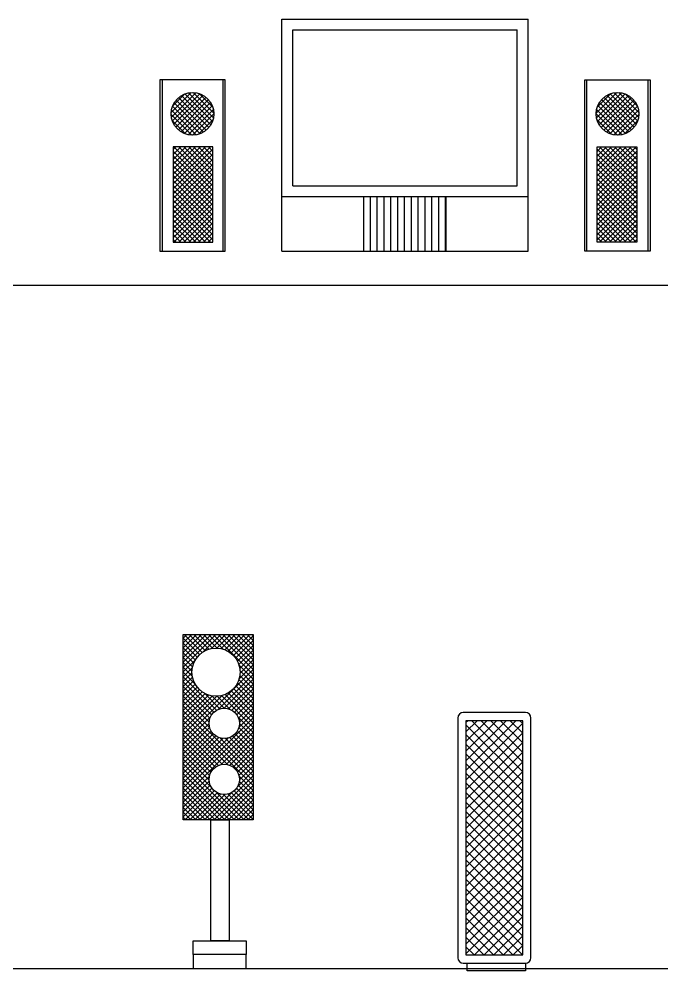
# Model space of a CAD drawing. Header units: inches. Extents: x 11.6 to 54.1, y 10.7 to 35.5.
# Drawn here: x 41.274 to 43.625, y 28.908 to 32.392 of the extents above; entities that cross this region are included whole.
import ezdxf

# ---------------------------------------------------------------- set-up
doc = ezdxf.new("R2010")
doc.units = ezdxf.units.IN
doc.header["$MEASUREMENT"] = 0
for name, color, linetype in [('02', 2, 'Continuous'), ('1', 1, 'Continuous'), ('4', 4, 'Continuous'), ('8', 8, 'Continuous')]:
    doc.layers.add(name, color=color, linetype=linetype)
pattern_1 = [(45, (59.684261, -1.719973), (-0.0088388348, 0.0088388348), []), (135, (59.684261, -1.719973), (-0.0088388348, -0.0088388348), [])]

msp = doc.modelspace()

# ---------------------------------------------------------------- hatches: boundary and pattern name
at = {"layer": '1'}
h = msp.add_hatch(dxfattribs=at)
h.set_pattern_fill('ANSI37', color=256, scale=0.004, style=0)
h.set_pattern_definition([(135, (41.808193, 30.807273), (0.00898026, 0.00898026), []), (45, (41.808193, 30.807273), (0.00898026, -0.00898026), [])])
edge = h.paths.add_edge_path()
edge.add_arc((41.9083, 32.0456), 0.0781, 0, 360)
h.paths.add_polyline_path([(41.9826, 31.9245), (41.8379, 31.9245), (41.8379, 31.5758), (41.9826, 31.5758)])
h = msp.add_hatch(dxfattribs=at)
h.set_pattern_fill('ANSI37', color=256, scale=0.004, style=0)
h.set_pattern_definition([(45, (43.562839, 30.807273), (-0.00898026, 0.00898026), []), (135, (43.562839, 30.807273), (-0.00898026, -0.00898026), [])])
edge = h.paths.add_edge_path()
edge.add_arc((43.4627, 32.0456), 0.0781, 0, 360)
h.paths.add_polyline_path([(43.3884, 31.9245), (43.5332, 31.9245), (43.5332, 31.5758), (43.3884, 31.5758)])
h = msp.add_hatch(dxfattribs=at)
h.set_pattern_fill('LINE', color=256, scale=0.2, angle=90, style=0)
h.set_pattern_definition([(90, (49.75891, 48.17579), (-0.025, 2e-18), [])])
h.paths.add_polyline_path([(42.5355, 31.7423), (42.5355, 31.5423), (42.8355, 31.5423), (42.8355, 31.7423)])
at = {"layer": '4'}
h = msp.add_hatch(dxfattribs=at)
h.set_pattern_fill('ANSI37', color=256, scale=0.1, style=0)
h.set_pattern_definition(pattern_1)
h.paths.add_polyline_path([(41.8745, 30.14), (42.1305, 30.14), (42.1305, 29.4615), (41.8745, 29.4615)])
edge = h.paths.add_edge_path(flags=16)
edge.add_arc((42.0243, 29.8145), 0.0556, 0, 360)
edge = h.paths.add_edge_path(flags=16)
edge.add_arc((41.9943, 30.002), 0.0881, 0, 360)
edge = h.paths.add_edge_path(flags=16)
edge.add_arc((42.0243, 29.6095), 0.0555, 0, 360)
h = msp.add_hatch(dxfattribs=at)
h.set_pattern_fill('ANSI37', color=256, scale=0.1, style=0)
h.set_pattern_definition(pattern_1)
h.paths.add_polyline_path([(41.8745, 30.14), (42.1305, 30.14), (42.1305, 29.4615), (41.8745, 29.4615)])
edge = h.paths.add_edge_path(flags=16)
edge.add_arc((42.0243, 29.8145), 0.0556, 0, 360)
edge = h.paths.add_edge_path(flags=16)
edge.add_arc((41.9943, 30.002), 0.0881, 0, 360)
edge = h.paths.add_edge_path(flags=16)
edge.add_arc((42.0243, 29.6095), 0.0555, 0, 360)
at = {"layer": '8'}
h = msp.add_hatch(dxfattribs=at)
h.set_pattern_fill('NET', color=256, scale=0.2, angle=45, style=0)
h.set_pattern_definition([(45, (15.80395, 38.918377), (-0.01767767, 0.01767767), []), (135, (15.80395, 38.918377), (-0.01767767, -0.01767767), [])])
h.paths.add_polyline_path([(43.1164, 29.8242), (42.9086, 29.8242), (42.9086, 28.9669), (43.1164, 28.9669)])

# ---------------------------------------------------------------- linework, layer by layer
at = {"layer": '02'}
for p, q in [((42.8786, 29.8342), (42.8786, 28.9569)), ((43.1264, 29.8542), (42.8986, 29.8542)), ((42.9086, 29.8242), (42.9086, 28.9669)), ((43.1164, 29.8242), (42.9086, 29.8242)), ((43.1164, 28.9669), (43.1164, 29.8242)), ((43.1464, 28.9569), (43.1464, 29.8342)), ((42.9086, 28.9669), (43.1164, 28.9669)), ((42.8986, 28.9369), (43.1264, 28.9369)), ((42.9128, 28.9369), (43.1264, 28.9369)), ((42.9128, 28.9084), (42.9128, 28.9369)), ((43.1264, 28.9369), (43.1264, 28.9084)), ((43.1264, 28.9084), (42.9128, 28.9084))]:
    msp.add_line(p, q, dxfattribs=at)
for centre, start, end in [((42.8986, 29.8342), 90, 180), ((43.1264, 29.8342), 0, 90), ((42.8986, 28.9569), 180, 270), ((43.1264, 28.9569), 270, 0)]:
    msp.add_arc(centre, 0.02, start, end, dxfattribs=at)
at = {"layer": '1'}
for p, q in [((42.2355, 32.3923), (43.1355, 32.3923)), ((42.2355, 31.5423), (42.2355, 32.3923)), ((43.1355, 31.5423), (43.1355, 32.3923)), ((42.2755, 32.3523), (43.0955, 32.3523)), ((42.2755, 31.7823), (42.2755, 32.3523)), ((43.0955, 31.7823), (43.0955, 32.3523)), ((42.0198, 31.5423), (42.0198, 32.0935)), ((43.3512, 31.5423), (43.3512, 32.0935)), ((42.2755, 31.7823), (43.0955, 31.7823)), ((42.2355, 31.7423), (43.1355, 31.7423)), ((42.5355, 31.5423), (42.5355, 31.7423)), ((42.8355, 31.5423), (42.8355, 31.7423)), ((42.2355, 31.5423), (43.1355, 31.5423)), ((33.4357, 31.418), (53.7619, 31.418)), ((33.4357, 28.918), (53.7619, 28.918))]:
    msp.add_line(p, q, dxfattribs=at)
for points in [[(42.0198, 32.1704), (41.7891, 32.1704), (41.7891, 31.5423), (42.0198, 31.5423)], [(42.0276, 32.1704), (41.7969, 32.1704), (41.7969, 31.5423), (42.0276, 31.5423)], [(43.3434, 32.1704), (43.5742, 32.1704), (43.5742, 31.5423), (43.3434, 31.5423)], [(43.3512, 32.1704), (43.582, 32.1704), (43.582, 31.5423), (43.3512, 31.5423)], [(41.9826, 31.9245), (41.8379, 31.9245), (41.8379, 31.5758), (41.9826, 31.5758)], [(43.3884, 31.9245), (43.5332, 31.9245), (43.5332, 31.5758), (43.3884, 31.5758)]]:
    msp.add_lwpolyline(points, close=True, dxfattribs=at)
for centre in [(41.9083, 32.0456), (43.4627, 32.0456)]:
    msp.add_circle(centre, 0.0781, dxfattribs=at)
at = {"layer": '4'}
for points in [[(41.8745, 30.14), (42.1305, 30.14), (42.1305, 29.4615), (41.8745, 29.4615)], [(41.8745, 30.14), (42.1305, 30.14), (42.1305, 29.4615), (41.8745, 29.4615)], [(41.9755, 29.4615), (42.0425, 29.4615), (42.0425, 29.019), (41.9755, 29.019)], [(41.9755, 29.4615), (42.0425, 29.4615), (42.0425, 29.019), (41.9755, 29.019)], [(41.911, 29.019), (42.1045, 29.019), (42.1045, 28.9685), (41.911, 28.9685)], [(41.911, 29.019), (42.1045, 29.019), (42.1045, 28.9685), (41.911, 28.9685)], [(41.911, 28.918), (42.1045, 28.918), (42.1045, 28.9685), (41.911, 28.9685)], [(41.911, 28.918), (42.1045, 28.918), (42.1045, 28.9685), (41.911, 28.9685)]]:
    msp.add_lwpolyline(points, close=True, dxfattribs=at)
for centre, radius in [((41.9943, 30.002), 0.0881), ((41.9943, 30.002), 0.0881), ((42.0243, 29.8145), 0.0556), ((42.0243, 29.8145), 0.0556), ((42.0243, 29.6095), 0.0555), ((42.0243, 29.6095), 0.0555)]:
    msp.add_circle(centre, radius, dxfattribs=at)

doc.saveas('drawing.dxf')
